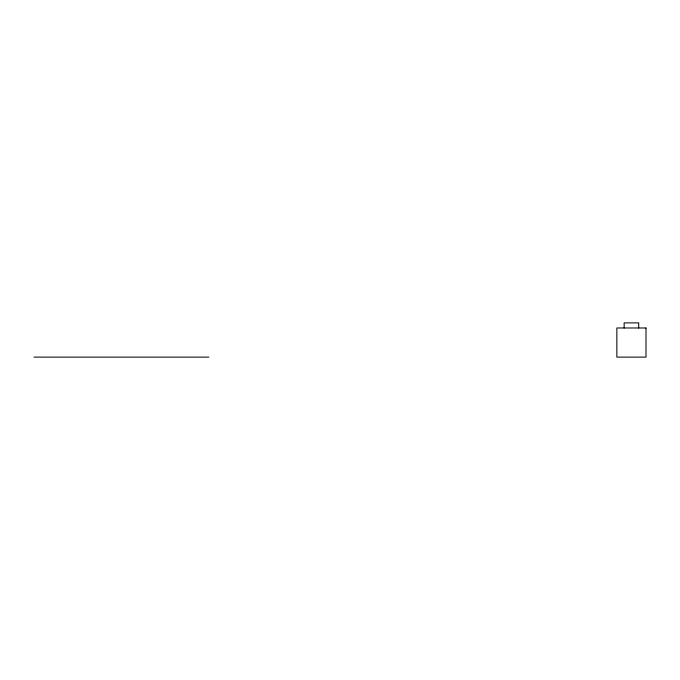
<?xml version="1.0" encoding="UTF-8"?>
<svg xmlns="http://www.w3.org/2000/svg" width="680" height="680" viewBox="0 0 680 680"><rect width="100%" height="100%" fill="white"/><g stroke="black" fill="none" stroke-linecap="round" stroke-linejoin="round"><path stroke-width="1.02" d="M34 357.119L208.853 357.119M638.715 327.981L638.715 322.881L624.146 322.881L624.146 327.981M646 327.981L616.854 327.981L616.854 357.119L646 357.119L646 327.981"/></g></svg>
